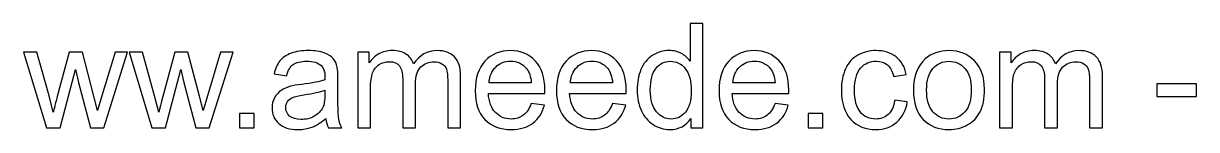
# Model space of a CAD drawing. Header units: millimetres. Extents: x -119 to 3616, y -1141 to -7.
# Drawn here: x 1795 to 2709, y -1141 to -1058 of the extents above; entities that cross this region are included whole.
import ezdxf

# ---------------------------------------------------------------- set-up
doc = ezdxf.new("R2010")
doc.units = ezdxf.units.MM
doc.header["$MEASUREMENT"] = 0
doc.layers.add('Layer 1', color=7, linetype='Continuous')

msp = doc.modelspace()

# ---------------------------------------------------------------- linework, layer by layer
at = {"layer": 'Layer 1', "color": 250}
for points, knots in [([(2314.8056, -1139.6944), (2314.8056, -1139.6944), (2314.8056, -1132.1982), (2314.8056, -1132.1982), (2314.8056, -1132.1982), (2311.067, -1138.0244), (2305.5635, -1140.9469), (2298.295, -1140.9469), (2298.295, -1140.9469), (2293.5886, -1140.9469), (2289.2617, -1139.6564), (2285.3333, -1137.0565), (2285.3333, -1137.0565), (2281.3859, -1134.4755), (2278.3305, -1130.8508), (2276.1481, -1126.2202), (2276.1481, -1126.2202), (2273.9846, -1121.5707), (2272.9029, -1116.238), (2272.9029, -1110.2031), (2272.9029, -1110.2031), (2272.9029, -1104.32), (2273.8897, -1098.9872), (2275.8444, -1094.1859), (2275.8444, -1094.1859), (2277.8181, -1089.4035), (2280.7597, -1085.7218), (2284.688, -1083.1788), (2284.688, -1083.1788), (2288.5974, -1080.6168), (2293.0003, -1079.3453), (2297.8396, -1079.3453), (2297.8396, -1079.3453), (2301.4074, -1079.3453), (2304.5767, -1080.1044), (2307.3474, -1081.6037), (2307.3474, -1081.6037), (2310.1182, -1083.1029), (2312.3765, -1085.0766), (2314.1224, -1087.4867), (2314.1224, -1087.4867), (2314.1224, -1087.4867), (2314.1224, -1058.1662), (2314.1224, -1058.1662), (2314.1224, -1058.1662), (2314.1224, -1058.1662), (2324.1427, -1058.1662), (2324.1427, -1058.1662), (2324.1427, -1058.1662), (2324.1427, -1058.1662), (2324.1427, -1139.6944), (2324.1427, -1139.6944), (2324.1427, -1139.6944), (2324.1427, -1139.6944), (2314.8056, -1139.6944), (2314.8056, -1139.6944)], [0, 0, 0, 0, 0.06666667, 0.06666667, 0.06666667, 0.06666667, 0.13333333, 0.13333333, 0.13333333, 0.13333333, 0.2, 0.2, 0.2, 0.2, 0.26666667, 0.26666667, 0.26666667, 0.26666667, 0.33333333, 0.33333333, 0.33333333, 0.33333333, 0.4, 0.4, 0.4, 0.4, 0.46666667, 0.46666667, 0.46666667, 0.46666667, 0.53333333, 0.53333333, 0.53333333, 0.53333333, 0.6, 0.6, 0.6, 0.6, 0.66666667, 0.66666667, 0.66666667, 0.66666667, 0.73333333, 0.73333333, 0.73333333, 0.73333333, 0.8, 0.8, 0.8, 0.8, 0.86666667, 0.86666667, 0.86666667, 0.86666667, 1, 1, 1, 1]), ([(1812.6367, -1139.6944), (1812.6367, -1139.6944), (1794.7787, -1080.5978), (1794.7787, -1080.5978), (1794.7787, -1080.5978), (1794.7787, -1080.5978), (1805.2544, -1080.5978), (1805.2544, -1080.5978), (1805.2544, -1080.5978), (1805.2544, -1080.5978), (1814.6863, -1114.7008), (1814.6863, -1114.7008), (1814.6863, -1114.7008), (1814.6863, -1114.7008), (1818.0263, -1127.3969), (1818.0263, -1127.3969), (1818.0263, -1127.3969), (1818.1592, -1126.7706), (1819.184, -1122.7094), (1821.0818, -1115.2132), (1821.0818, -1115.2132), (1821.0818, -1115.2132), (1830.4378, -1080.5978), (1830.4378, -1080.5978), (1830.4378, -1080.5978), (1830.4378, -1080.5978), (1840.7047, -1080.5978), (1840.7047, -1080.5978), (1840.7047, -1080.5978), (1840.7047, -1080.5978), (1849.6052, -1114.9095), (1849.6052, -1114.9095), (1849.6052, -1114.9095), (1849.6052, -1114.9095), (1852.5088, -1126.1633), (1852.5088, -1126.1633), (1852.5088, -1126.1633), (1852.5088, -1126.1633), (1855.9058, -1114.7577), (1855.9058, -1114.7577), (1855.9058, -1114.7577), (1855.9058, -1114.7577), (1866.1158, -1080.5978), (1866.1158, -1080.5978), (1866.1158, -1080.5978), (1866.1158, -1080.5978), (1875.8514, -1080.5978), (1875.8514, -1080.5978), (1875.8514, -1080.5978), (1875.8514, -1080.5978), (1857.3102, -1139.6944), (1857.3102, -1139.6944), (1857.3102, -1139.6944), (1857.3102, -1139.6944), (1846.9484, -1139.6944), (1846.9484, -1139.6944), (1846.9484, -1139.6944), (1846.9484, -1139.6944), (1837.5734, -1104.3389), (1837.5734, -1104.3389), (1837.5734, -1104.3389), (1837.5734, -1104.3389), (1835.2012, -1094.2238), (1835.2012, -1094.2238), (1835.2012, -1094.2238), (1835.2012, -1094.2238), (1823.2452, -1139.6944), (1823.2452, -1139.6944), (1823.2452, -1139.6944), (1823.2452, -1139.6944), (1812.6367, -1139.6944), (1812.6367, -1139.6944)], [0, 0, 0, 0, 0.05263158, 0.05263158, 0.05263158, 0.05263158, 0.10526316, 0.10526316, 0.10526316, 0.10526316, 0.15789474, 0.15789474, 0.15789474, 0.15789474, 0.21052632, 0.21052632, 0.21052632, 0.21052632, 0.26315789, 0.26315789, 0.26315789, 0.26315789, 0.31578947, 0.31578947, 0.31578947, 0.31578947, 0.36842105, 0.36842105, 0.36842105, 0.36842105, 0.42105263, 0.42105263, 0.42105263, 0.42105263, 0.47368421, 0.47368421, 0.47368421, 0.47368421, 0.52631579, 0.52631579, 0.52631579, 0.52631579, 0.57894737, 0.57894737, 0.57894737, 0.57894737, 0.63157895, 0.63157895, 0.63157895, 0.63157895, 0.68421053, 0.68421053, 0.68421053, 0.68421053, 0.73684211, 0.73684211, 0.73684211, 0.73684211, 0.78947368, 0.78947368, 0.78947368, 0.78947368, 0.84210526, 0.84210526, 0.84210526, 0.84210526, 0.89473684, 0.89473684, 0.89473684, 0.89473684, 1, 1, 1, 1]), ([(1894.8671, -1139.6944), (1894.8671, -1139.6944), (1877.0091, -1080.5978), (1877.0091, -1080.5978), (1877.0091, -1080.5978), (1877.0091, -1080.5978), (1887.4848, -1080.5978), (1887.4848, -1080.5978), (1887.4848, -1080.5978), (1887.4848, -1080.5978), (1896.9167, -1114.7008), (1896.9167, -1114.7008), (1896.9167, -1114.7008), (1896.9167, -1114.7008), (1900.2567, -1127.3969), (1900.2567, -1127.3969), (1900.2567, -1127.3969), (1900.3896, -1126.7706), (1901.4144, -1122.7094), (1903.3122, -1115.2132), (1903.3122, -1115.2132), (1903.3122, -1115.2132), (1912.6682, -1080.5978), (1912.6682, -1080.5978), (1912.6682, -1080.5978), (1912.6682, -1080.5978), (1922.9351, -1080.5978), (1922.9351, -1080.5978), (1922.9351, -1080.5978), (1922.9351, -1080.5978), (1931.8356, -1114.9095), (1931.8356, -1114.9095), (1931.8356, -1114.9095), (1931.8356, -1114.9095), (1934.7392, -1126.1633), (1934.7392, -1126.1633), (1934.7392, -1126.1633), (1934.7392, -1126.1633), (1938.1362, -1114.7577), (1938.1362, -1114.7577), (1938.1362, -1114.7577), (1938.1362, -1114.7577), (1948.3462, -1080.5978), (1948.3462, -1080.5978), (1948.3462, -1080.5978), (1948.3462, -1080.5978), (1958.0818, -1080.5978), (1958.0818, -1080.5978), (1958.0818, -1080.5978), (1958.0818, -1080.5978), (1939.5406, -1139.6944), (1939.5406, -1139.6944), (1939.5406, -1139.6944), (1939.5406, -1139.6944), (1929.1788, -1139.6944), (1929.1788, -1139.6944), (1929.1788, -1139.6944), (1929.1788, -1139.6944), (1919.8038, -1104.3389), (1919.8038, -1104.3389), (1919.8038, -1104.3389), (1919.8038, -1104.3389), (1917.4316, -1094.2238), (1917.4316, -1094.2238), (1917.4316, -1094.2238), (1917.4316, -1094.2238), (1905.4756, -1139.6944), (1905.4756, -1139.6944), (1905.4756, -1139.6944), (1905.4756, -1139.6944), (1894.8671, -1139.6944), (1894.8671, -1139.6944)], [0, 0, 0, 0, 0.05263158, 0.05263158, 0.05263158, 0.05263158, 0.10526316, 0.10526316, 0.10526316, 0.10526316, 0.15789474, 0.15789474, 0.15789474, 0.15789474, 0.21052632, 0.21052632, 0.21052632, 0.21052632, 0.26315789, 0.26315789, 0.26315789, 0.26315789, 0.31578947, 0.31578947, 0.31578947, 0.31578947, 0.36842105, 0.36842105, 0.36842105, 0.36842105, 0.42105263, 0.42105263, 0.42105263, 0.42105263, 0.47368421, 0.47368421, 0.47368421, 0.47368421, 0.52631579, 0.52631579, 0.52631579, 0.52631579, 0.57894737, 0.57894737, 0.57894737, 0.57894737, 0.63157895, 0.63157895, 0.63157895, 0.63157895, 0.68421053, 0.68421053, 0.68421053, 0.68421053, 0.73684211, 0.73684211, 0.73684211, 0.73684211, 0.78947368, 0.78947368, 0.78947368, 0.78947368, 0.84210526, 0.84210526, 0.84210526, 0.84210526, 0.89473684, 0.89473684, 0.89473684, 0.89473684, 1, 1, 1, 1]), ([(2030.4248, -1132.2931), (2026.7052, -1135.4624), (2023.1184, -1137.6828), (2019.6834, -1138.9922), (2019.6834, -1138.9922), (2016.2485, -1140.3017), (2012.5668, -1140.9469), (2008.6194, -1140.9469), (2008.6194, -1140.9469), (2002.1291, -1140.9469), (1997.1379, -1139.3718), (1993.646, -1136.2025), (1993.646, -1136.2025), (1990.1541, -1133.0522), (1988.4082, -1129.01), (1988.4082, -1124.0947), (1988.4082, -1124.0947), (1988.4082, -1121.2101), (1989.0724, -1118.5722), (1990.3819, -1116.181), (1990.3819, -1116.181), (1991.7103, -1113.7898), (1993.4373, -1111.8921), (1995.5628, -1110.4498), (1995.5628, -1110.4498), (1997.7073, -1109.0075), (2000.0984, -1107.9068), (2002.7743, -1107.1666), (2002.7743, -1107.1666), (2004.748, -1106.6542), (2007.7275, -1106.1608), (2011.6938, -1105.6674), (2011.6938, -1105.6674), (2019.7783, -1104.7185), (2025.7563, -1103.5609), (2029.5708, -1102.2324), (2029.5708, -1102.2324), (2029.6088, -1100.866), (2029.6277, -1099.9931), (2029.6277, -1099.6325), (2029.6277, -1099.6325), (2029.6277, -1095.5712), (2028.6789, -1092.7056), (2026.7811, -1091.0356), (2026.7811, -1091.0356), (2024.2191, -1088.7772), (2020.4046, -1087.6575), (2015.3565, -1087.6575), (2015.3565, -1087.6575), (2010.6311, -1087.6575), (2007.1392, -1088.4926), (2004.8998, -1090.1436), (2004.8998, -1090.1436), (2002.6415, -1091.7947), (2000.9904, -1094.7173), (1999.9087, -1098.9303), (1999.9087, -1098.9303), (1999.9087, -1098.9303), (1990.1162, -1097.5639), (1990.1162, -1097.5639), (1990.1162, -1097.5639), (1991.0081, -1093.3698), (1992.4694, -1089.9728), (1994.519, -1087.3919), (1994.519, -1087.3919), (1996.5686, -1084.8109), (1999.5291, -1082.8372), (2003.4006, -1081.4329), (2003.4006, -1081.4329), (2007.253, -1080.0475), (2011.7508, -1079.3453), (2016.8368, -1079.3453), (2016.8368, -1079.3453), (2021.8848, -1079.3453), (2026.003, -1079.9336), (2029.1723, -1081.1292), (2029.1723, -1081.1292), (2032.3226, -1082.3248), (2034.6568, -1083.8051), (2036.1371, -1085.608), (2036.1371, -1085.608), (2037.6174, -1087.4108), (2038.6611, -1089.6882), (2039.2684, -1092.4399), (2039.2684, -1092.4399), (2039.591, -1094.1479), (2039.7618, -1097.2223), (2039.7618, -1101.6441), (2039.7618, -1101.6441), (2039.7618, -1101.6441), (2039.7618, -1114.9285), (2039.7618, -1114.9285), (2039.7618, -1114.9285), (2039.7618, -1124.2086), (2039.9706, -1130.0727), (2040.3881, -1132.5588), (2040.3881, -1132.5588), (2040.7866, -1135.0449), (2041.6217, -1137.4171), (2042.8362, -1139.6944), (2042.8362, -1139.6944), (2042.8362, -1139.6944), (2032.3605, -1139.6944), (2032.3605, -1139.6944), (2032.3605, -1139.6944), (2031.3547, -1137.5879), (2030.7095, -1135.1208), (2030.4248, -1132.2931)], [0, 0, 0, 0, 0.03571429, 0.03571429, 0.03571429, 0.03571429, 0.07142857, 0.07142857, 0.07142857, 0.07142857, 0.10714286, 0.10714286, 0.10714286, 0.10714286, 0.14285714, 0.14285714, 0.14285714, 0.14285714, 0.17857143, 0.17857143, 0.17857143, 0.17857143, 0.21428571, 0.21428571, 0.21428571, 0.21428571, 0.25, 0.25, 0.25, 0.25, 0.28571429, 0.28571429, 0.28571429, 0.28571429, 0.32142857, 0.32142857, 0.32142857, 0.32142857, 0.35714286, 0.35714286, 0.35714286, 0.35714286, 0.39285714, 0.39285714, 0.39285714, 0.39285714, 0.42857143, 0.42857143, 0.42857143, 0.42857143, 0.46428571, 0.46428571, 0.46428571, 0.46428571, 0.5, 0.5, 0.5, 0.5, 0.53571429, 0.53571429, 0.53571429, 0.53571429, 0.57142857, 0.57142857, 0.57142857, 0.57142857, 0.60714286, 0.60714286, 0.60714286, 0.60714286, 0.64285714, 0.64285714, 0.64285714, 0.64285714, 0.67857143, 0.67857143, 0.67857143, 0.67857143, 0.71428571, 0.71428571, 0.71428571, 0.71428571, 0.75, 0.75, 0.75, 0.75, 0.78571429, 0.78571429, 0.78571429, 0.78571429, 0.82142857, 0.82142857, 0.82142857, 0.82142857, 0.85714286, 0.85714286, 0.85714286, 0.85714286, 0.89285714, 0.89285714, 0.89285714, 0.89285714, 0.92857143, 0.92857143, 0.92857143, 0.92857143, 1, 1, 1, 1]), ([(2055.1528, -1139.6944), (2055.1528, -1139.6944), (2055.1528, -1080.5978), (2055.1528, -1080.5978), (2055.1528, -1080.5978), (2055.1528, -1080.5978), (2064.1482, -1080.5978), (2064.1482, -1080.5978), (2064.1482, -1080.5978), (2064.1482, -1080.5978), (2064.1482, -1088.948), (2064.1482, -1088.948), (2064.1482, -1088.948), (2065.989, -1086.0634), (2068.4561, -1083.7292), (2071.5305, -1081.9832), (2071.5305, -1081.9832), (2074.6049, -1080.2183), (2078.0968, -1079.3453), (2082.0252, -1079.3453), (2082.0252, -1079.3453), (2086.3901, -1079.3453), (2089.9768, -1080.2562), (2092.7666, -1082.0591), (2092.7666, -1082.0591), (2095.5563, -1083.881), (2097.53, -1086.405), (2098.6686, -1089.6692), (2098.6686, -1089.6692), (2103.3751, -1082.7803), (2109.4669, -1079.3453), (2116.9821, -1079.3453), (2116.9821, -1079.3453), (2122.8652, -1079.3453), (2127.4009, -1080.9584), (2130.5512, -1084.2036), (2130.5512, -1084.2036), (2133.7204, -1087.4488), (2135.3146, -1092.4399), (2135.3146, -1099.177), (2135.3146, -1099.177), (2135.3146, -1099.177), (2135.3146, -1139.6944), (2135.3146, -1139.6944), (2135.3146, -1139.6944), (2135.3146, -1139.6944), (2125.2943, -1139.6944), (2125.2943, -1139.6944), (2125.2943, -1139.6944), (2125.2943, -1139.6944), (2125.2943, -1102.4981), (2125.2943, -1102.4981), (2125.2943, -1102.4981), (2125.2943, -1098.5128), (2124.9527, -1095.6282), (2124.3075, -1093.8633), (2124.3075, -1093.8633), (2123.6623, -1092.0983), (2122.4856, -1090.694), (2120.7587, -1089.6123), (2120.7587, -1089.6123), (2119.0507, -1088.5305), (2117.039, -1087.9991), (2114.7427, -1087.9991), (2114.7427, -1087.9991), (2110.5677, -1087.9991), (2107.1137, -1089.3845), (2104.3619, -1092.1363), (2104.3619, -1092.1363), (2101.6102, -1094.907), (2100.2438, -1099.3288), (2100.2438, -1105.4017), (2100.2438, -1105.4017), (2100.2438, -1105.4017), (2100.2438, -1139.6944), (2100.2438, -1139.6944), (2100.2438, -1139.6944), (2100.2438, -1139.6944), (2090.2236, -1139.6944), (2090.2236, -1139.6944), (2090.2236, -1139.6944), (2090.2236, -1139.6944), (2090.2236, -1101.3405), (2090.2236, -1101.3405), (2090.2236, -1101.3405), (2090.2236, -1096.8997), (2089.4075, -1093.5596), (2087.7754, -1091.3392), (2087.7754, -1091.3392), (2086.1434, -1089.1188), (2083.4675, -1087.9991), (2079.7668, -1087.9991), (2079.7668, -1087.9991), (2076.9581, -1087.9991), (2074.3582, -1088.7393), (2071.967, -1090.2195), (2071.967, -1090.2195), (2069.5758, -1091.6998), (2067.8489, -1093.8633), (2066.7671, -1096.7289), (2066.7671, -1096.7289), (2065.7044, -1099.5755), (2065.173, -1103.6937), (2065.173, -1109.0644), (2065.173, -1109.0644), (2065.173, -1109.0644), (2065.173, -1139.6944), (2065.173, -1139.6944), (2065.173, -1139.6944), (2065.173, -1139.6944), (2055.1528, -1139.6944), (2055.1528, -1139.6944)], [0, 0, 0, 0, 0.03448276, 0.03448276, 0.03448276, 0.03448276, 0.06896552, 0.06896552, 0.06896552, 0.06896552, 0.10344828, 0.10344828, 0.10344828, 0.10344828, 0.13793103, 0.13793103, 0.13793103, 0.13793103, 0.17241379, 0.17241379, 0.17241379, 0.17241379, 0.20689655, 0.20689655, 0.20689655, 0.20689655, 0.24137931, 0.24137931, 0.24137931, 0.24137931, 0.27586207, 0.27586207, 0.27586207, 0.27586207, 0.31034483, 0.31034483, 0.31034483, 0.31034483, 0.34482759, 0.34482759, 0.34482759, 0.34482759, 0.37931034, 0.37931034, 0.37931034, 0.37931034, 0.4137931, 0.4137931, 0.4137931, 0.4137931, 0.44827586, 0.44827586, 0.44827586, 0.44827586, 0.48275862, 0.48275862, 0.48275862, 0.48275862, 0.51724138, 0.51724138, 0.51724138, 0.51724138, 0.55172414, 0.55172414, 0.55172414, 0.55172414, 0.5862069, 0.5862069, 0.5862069, 0.5862069, 0.62068966, 0.62068966, 0.62068966, 0.62068966, 0.65517241, 0.65517241, 0.65517241, 0.65517241, 0.68965517, 0.68965517, 0.68965517, 0.68965517, 0.72413793, 0.72413793, 0.72413793, 0.72413793, 0.75862069, 0.75862069, 0.75862069, 0.75862069, 0.79310345, 0.79310345, 0.79310345, 0.79310345, 0.82758621, 0.82758621, 0.82758621, 0.82758621, 0.86206897, 0.86206897, 0.86206897, 0.86206897, 0.89655172, 0.89655172, 0.89655172, 0.89655172, 0.93103448, 0.93103448, 0.93103448, 0.93103448, 1, 1, 1, 1]), ([(2190.3119, -1120.5649), (2190.3119, -1120.5649), (2200.6737, -1121.9313), (2200.6737, -1121.9313), (2200.6737, -1121.9313), (2199.0606, -1127.9472), (2196.0432, -1132.6347), (2191.6403, -1135.9558), (2191.6403, -1135.9558), (2187.2375, -1139.2769), (2181.6201, -1140.9469), (2174.7692, -1140.9469), (2174.7692, -1140.9469), (2166.1533, -1140.9469), (2159.3213, -1138.2901), (2154.2733, -1132.9763), (2154.2733, -1132.9763), (2149.2252, -1127.6815), (2146.7011, -1120.2233), (2146.7011, -1110.6395), (2146.7011, -1110.6395), (2146.7011, -1100.7332), (2149.2442, -1093.0282), (2154.3492, -1087.5627), (2154.3492, -1087.5627), (2159.4542, -1082.0781), (2166.0774, -1079.3453), (2174.2188, -1079.3453), (2174.2188, -1079.3453), (2182.0946, -1079.3453), (2188.528, -1082.0212), (2193.5191, -1087.3919), (2193.5191, -1087.3919), (2198.5103, -1092.7625), (2201.0153, -1100.3157), (2201.0153, -1110.0512), (2201.0153, -1110.0512), (2201.0153, -1110.6395), (2200.9963, -1111.5315), (2200.9584, -1112.7081), (2200.9584, -1112.7081), (2200.9584, -1112.7081), (2156.9491, -1112.7081), (2156.9491, -1112.7081), (2156.9491, -1112.7081), (2157.3287, -1119.1795), (2159.1505, -1124.1517), (2162.4526, -1127.5866), (2162.4526, -1127.5866), (2165.7358, -1131.0216), (2169.8539, -1132.7486), (2174.7692, -1132.7486), (2174.7692, -1132.7486), (2178.4319, -1132.7486), (2181.5632, -1131.7807), (2184.1442, -1129.845), (2184.1442, -1129.845), (2186.7441, -1127.9092), (2188.7937, -1124.8159), (2190.3119, -1120.5649)], [0, 0, 0, 0, 0.0625, 0.0625, 0.0625, 0.0625, 0.125, 0.125, 0.125, 0.125, 0.1875, 0.1875, 0.1875, 0.1875, 0.25, 0.25, 0.25, 0.25, 0.3125, 0.3125, 0.3125, 0.3125, 0.375, 0.375, 0.375, 0.375, 0.4375, 0.4375, 0.4375, 0.4375, 0.5, 0.5, 0.5, 0.5, 0.5625, 0.5625, 0.5625, 0.5625, 0.625, 0.625, 0.625, 0.625, 0.6875, 0.6875, 0.6875, 0.6875, 0.75, 0.75, 0.75, 0.75, 0.8125, 0.8125, 0.8125, 0.8125, 0.875, 0.875, 0.875, 0.875, 1, 1, 1, 1]), ([(2157.5184, -1104.5097), (2157.5184, -1104.5097), (2190.4258, -1104.5097), (2190.4258, -1104.5097), (2190.4258, -1104.5097), (2189.9893, -1099.5376), (2188.7178, -1095.818), (2186.6492, -1093.3319), (2186.6492, -1093.3319), (2183.4799, -1089.4794), (2179.3428, -1087.5437), (2174.2757, -1087.5437), (2174.2757, -1087.5437), (2169.6831, -1087.5437), (2165.8307, -1089.0809), (2162.6994, -1092.1553), (2162.6994, -1092.1553), (2159.587, -1095.2296), (2157.86, -1099.3478), (2157.5184, -1104.5097)], [0, 0, 0, 0, 0.16666667, 0.16666667, 0.16666667, 0.16666667, 0.33333333, 0.33333333, 0.33333333, 0.33333333, 0.5, 0.5, 0.5, 0.5, 0.66666667, 0.66666667, 0.66666667, 0.66666667, 1, 1, 1, 1]), ([(2253.6405, -1120.5649), (2253.6405, -1120.5649), (2264.0023, -1121.9313), (2264.0023, -1121.9313), (2264.0023, -1121.9313), (2262.3892, -1127.9472), (2259.3718, -1132.6347), (2254.9689, -1135.9558), (2254.9689, -1135.9558), (2250.5661, -1139.2769), (2244.9487, -1140.9469), (2238.0978, -1140.9469), (2238.0978, -1140.9469), (2229.4819, -1140.9469), (2222.6499, -1138.2901), (2217.6019, -1132.9763), (2217.6019, -1132.9763), (2212.5538, -1127.6815), (2210.0297, -1120.2233), (2210.0297, -1110.6395), (2210.0297, -1110.6395), (2210.0297, -1100.7332), (2212.5728, -1093.0282), (2217.6778, -1087.5627), (2217.6778, -1087.5627), (2222.7828, -1082.0781), (2229.406, -1079.3453), (2237.5474, -1079.3453), (2237.5474, -1079.3453), (2245.4232, -1079.3453), (2251.8566, -1082.0212), (2256.8477, -1087.3919), (2256.8477, -1087.3919), (2261.8389, -1092.7625), (2264.3439, -1100.3157), (2264.3439, -1110.0512), (2264.3439, -1110.0512), (2264.3439, -1110.6395), (2264.3249, -1111.5315), (2264.287, -1112.7081), (2264.287, -1112.7081), (2264.287, -1112.7081), (2220.2777, -1112.7081), (2220.2777, -1112.7081), (2220.2777, -1112.7081), (2220.6573, -1119.1795), (2222.4791, -1124.1517), (2225.7812, -1127.5866), (2225.7812, -1127.5866), (2229.0644, -1131.0216), (2233.1825, -1132.7486), (2238.0978, -1132.7486), (2238.0978, -1132.7486), (2241.7605, -1132.7486), (2244.8918, -1131.7807), (2247.4728, -1129.845), (2247.4728, -1129.845), (2250.0727, -1127.9092), (2252.1223, -1124.8159), (2253.6405, -1120.5649)], [0, 0, 0, 0, 0.0625, 0.0625, 0.0625, 0.0625, 0.125, 0.125, 0.125, 0.125, 0.1875, 0.1875, 0.1875, 0.1875, 0.25, 0.25, 0.25, 0.25, 0.3125, 0.3125, 0.3125, 0.3125, 0.375, 0.375, 0.375, 0.375, 0.4375, 0.4375, 0.4375, 0.4375, 0.5, 0.5, 0.5, 0.5, 0.5625, 0.5625, 0.5625, 0.5625, 0.625, 0.625, 0.625, 0.625, 0.6875, 0.6875, 0.6875, 0.6875, 0.75, 0.75, 0.75, 0.75, 0.8125, 0.8125, 0.8125, 0.8125, 0.875, 0.875, 0.875, 0.875, 1, 1, 1, 1]), ([(2220.847, -1104.5097), (2220.847, -1104.5097), (2253.7544, -1104.5097), (2253.7544, -1104.5097), (2253.7544, -1104.5097), (2253.3179, -1099.5376), (2252.0464, -1095.818), (2249.9778, -1093.3319), (2249.9778, -1093.3319), (2246.8085, -1089.4794), (2242.6714, -1087.5437), (2237.6043, -1087.5437), (2237.6043, -1087.5437), (2233.0117, -1087.5437), (2229.1593, -1089.0809), (2226.028, -1092.1553), (2226.028, -1092.1553), (2222.9156, -1095.2296), (2221.1886, -1099.3478), (2220.847, -1104.5097)], [0, 0, 0, 0, 0.16666667, 0.16666667, 0.16666667, 0.16666667, 0.33333333, 0.33333333, 0.33333333, 0.33333333, 0.5, 0.5, 0.5, 0.5, 0.66666667, 0.66666667, 0.66666667, 0.66666667, 1, 1, 1, 1]), ([(2380.2977, -1120.5649), (2380.2977, -1120.5649), (2390.6595, -1121.9313), (2390.6595, -1121.9313), (2390.6595, -1121.9313), (2389.0464, -1127.9472), (2386.029, -1132.6347), (2381.6261, -1135.9558), (2381.6261, -1135.9558), (2377.2233, -1139.2769), (2371.6059, -1140.9469), (2364.755, -1140.9469), (2364.755, -1140.9469), (2356.1391, -1140.9469), (2349.3071, -1138.2901), (2344.2591, -1132.9763), (2344.2591, -1132.9763), (2339.211, -1127.6815), (2336.6869, -1120.2233), (2336.6869, -1110.6395), (2336.6869, -1110.6395), (2336.6869, -1100.7332), (2339.23, -1093.0282), (2344.335, -1087.5627), (2344.335, -1087.5627), (2349.44, -1082.0781), (2356.0632, -1079.3453), (2364.2046, -1079.3453), (2364.2046, -1079.3453), (2372.0804, -1079.3453), (2378.5138, -1082.0212), (2383.5049, -1087.3919), (2383.5049, -1087.3919), (2388.4961, -1092.7625), (2391.0011, -1100.3157), (2391.0011, -1110.0512), (2391.0011, -1110.0512), (2391.0011, -1110.6395), (2390.9821, -1111.5315), (2390.9442, -1112.7081), (2390.9442, -1112.7081), (2390.9442, -1112.7081), (2346.9349, -1112.7081), (2346.9349, -1112.7081), (2346.9349, -1112.7081), (2347.3145, -1119.1795), (2349.1363, -1124.1517), (2352.4384, -1127.5866), (2352.4384, -1127.5866), (2355.7216, -1131.0216), (2359.8397, -1132.7486), (2364.755, -1132.7486), (2364.755, -1132.7486), (2368.4177, -1132.7486), (2371.549, -1131.7807), (2374.13, -1129.845), (2374.13, -1129.845), (2376.7299, -1127.9092), (2378.7795, -1124.8159), (2380.2977, -1120.5649)], [0, 0, 0, 0, 0.0625, 0.0625, 0.0625, 0.0625, 0.125, 0.125, 0.125, 0.125, 0.1875, 0.1875, 0.1875, 0.1875, 0.25, 0.25, 0.25, 0.25, 0.3125, 0.3125, 0.3125, 0.3125, 0.375, 0.375, 0.375, 0.375, 0.4375, 0.4375, 0.4375, 0.4375, 0.5, 0.5, 0.5, 0.5, 0.5625, 0.5625, 0.5625, 0.5625, 0.625, 0.625, 0.625, 0.625, 0.6875, 0.6875, 0.6875, 0.6875, 0.75, 0.75, 0.75, 0.75, 0.8125, 0.8125, 0.8125, 0.8125, 0.875, 0.875, 0.875, 0.875, 1, 1, 1, 1]), ([(2347.5042, -1104.5097), (2347.5042, -1104.5097), (2380.4116, -1104.5097), (2380.4116, -1104.5097), (2380.4116, -1104.5097), (2379.9751, -1099.5376), (2378.7036, -1095.818), (2376.635, -1093.3319), (2376.635, -1093.3319), (2373.4657, -1089.4794), (2369.3286, -1087.5437), (2364.2615, -1087.5437), (2364.2615, -1087.5437), (2359.6689, -1087.5437), (2355.8165, -1089.0809), (2352.6852, -1092.1553), (2352.6852, -1092.1553), (2349.5728, -1095.2296), (2347.8458, -1099.3478), (2347.5042, -1104.5097)], [0, 0, 0, 0, 0.16666667, 0.16666667, 0.16666667, 0.16666667, 0.33333333, 0.33333333, 0.33333333, 0.33333333, 0.5, 0.5, 0.5, 0.5, 0.66666667, 0.66666667, 0.66666667, 0.66666667, 1, 1, 1, 1]), ([(2473.5541, -1118.0598), (2473.5541, -1118.0598), (2483.3466, -1119.4262), (2483.3466, -1119.4262), (2483.3466, -1119.4262), (2482.2649, -1126.1633), (2479.5321, -1131.4201), (2475.1103, -1135.2346), (2475.1103, -1135.2346), (2470.6885, -1139.0492), (2465.2419, -1140.9469), (2458.8084, -1140.9469), (2458.8084, -1140.9469), (2450.7429, -1140.9469), (2444.2525, -1138.309), (2439.3563, -1133.0332), (2439.3563, -1133.0332), (2434.4411, -1127.7574), (2431.9929, -1120.2043), (2431.9929, -1110.3739), (2431.9929, -1110.3739), (2431.9929, -1103.9973), (2433.0557, -1098.4369), (2435.1622, -1093.6545), (2435.1622, -1093.6545), (2437.2687, -1088.8911), (2440.476, -1085.3043), (2444.8029, -1082.9321), (2444.8029, -1082.9321), (2449.1108, -1080.5409), (2453.7983, -1079.3453), (2458.8843, -1079.3453), (2458.8843, -1079.3453), (2465.2798, -1079.3453), (2470.5367, -1080.9584), (2474.5979, -1084.2036), (2474.5979, -1084.2036), (2478.6781, -1087.4488), (2481.297, -1092.0604), (2482.4357, -1098.0194), (2482.4357, -1098.0194), (2482.4357, -1098.0194), (2472.757, -1099.4996), (2472.757, -1099.4996), (2472.757, -1099.4996), (2471.8271, -1095.5333), (2470.1951, -1092.5538), (2467.8228, -1090.5422), (2467.8228, -1090.5422), (2465.4696, -1088.5495), (2462.623, -1087.5437), (2459.2829, -1087.5437), (2459.2829, -1087.5437), (2454.2348, -1087.5437), (2450.1356, -1089.3466), (2446.9664, -1092.9523), (2446.9664, -1092.9523), (2443.8161, -1096.5771), (2442.2409, -1102.2704), (2442.2409, -1110.0892), (2442.2409, -1110.0892), (2442.2409, -1118.0219), (2443.7591, -1123.7721), (2446.7956, -1127.3589), (2446.7956, -1127.3589), (2449.851, -1130.9457), (2453.8173, -1132.7486), (2458.6946, -1132.7486), (2458.6946, -1132.7486), (2462.6419, -1132.7486), (2465.9251, -1131.553), (2468.544, -1129.1428), (2468.544, -1129.1428), (2471.1819, -1126.7516), (2472.8519, -1123.051), (2473.5541, -1118.0598)], [0, 0, 0, 0, 0.05, 0.05, 0.05, 0.05, 0.1, 0.1, 0.1, 0.1, 0.15, 0.15, 0.15, 0.15, 0.2, 0.2, 0.2, 0.2, 0.25, 0.25, 0.25, 0.25, 0.3, 0.3, 0.3, 0.3, 0.35, 0.35, 0.35, 0.35, 0.4, 0.4, 0.4, 0.4, 0.45, 0.45, 0.45, 0.45, 0.5, 0.5, 0.5, 0.5, 0.55, 0.55, 0.55, 0.55, 0.6, 0.6, 0.6, 0.6, 0.65, 0.65, 0.65, 0.65, 0.7, 0.7, 0.7, 0.7, 0.75, 0.75, 0.75, 0.75, 0.8, 0.8, 0.8, 0.8, 0.85, 0.85, 0.85, 0.85, 0.9, 0.9, 0.9, 0.9, 1, 1, 1, 1]), ([(2488.129, -1110.1461), (2488.129, -1099.2339), (2491.1654, -1091.1494), (2497.2573, -1085.8926), (2497.2573, -1085.8926), (2502.3243, -1081.5278), (2508.53, -1079.3453), (2515.8364, -1079.3453), (2515.8364, -1079.3453), (2523.9399, -1079.3453), (2530.5821, -1082.0022), (2535.744, -1087.3159), (2535.744, -1087.3159), (2540.887, -1092.6107), (2543.468, -1099.9551), (2543.468, -1109.3111), (2543.468, -1109.3111), (2543.468, -1116.9022), (2542.3293, -1122.8612), (2540.052, -1127.2071), (2540.052, -1127.2071), (2537.7746, -1131.553), (2534.4535, -1134.931), (2530.0887, -1137.3412), (2530.0887, -1137.3412), (2525.7428, -1139.7513), (2520.9794, -1140.9469), (2515.8364, -1140.9469), (2515.8364, -1140.9469), (2507.5621, -1140.9469), (2500.882, -1138.309), (2495.777, -1133.0142), (2495.777, -1133.0142), (2490.672, -1127.7195), (2488.129, -1120.0904), (2488.129, -1110.1461)], [0, 0, 0, 0, 0.1, 0.1, 0.1, 0.1, 0.2, 0.2, 0.2, 0.2, 0.3, 0.3, 0.3, 0.3, 0.4, 0.4, 0.4, 0.4, 0.5, 0.5, 0.5, 0.5, 0.6, 0.6, 0.6, 0.6, 0.7, 0.7, 0.7, 0.7, 0.8, 0.8, 0.8, 0.8, 1, 1, 1, 1]), ([(2555.2152, -1139.6944), (2555.2152, -1139.6944), (2555.2152, -1080.5978), (2555.2152, -1080.5978), (2555.2152, -1080.5978), (2555.2152, -1080.5978), (2564.2106, -1080.5978), (2564.2106, -1080.5978), (2564.2106, -1080.5978), (2564.2106, -1080.5978), (2564.2106, -1088.948), (2564.2106, -1088.948), (2564.2106, -1088.948), (2566.0514, -1086.0634), (2568.5185, -1083.7292), (2571.5929, -1081.9832), (2571.5929, -1081.9832), (2574.6673, -1080.2183), (2578.1592, -1079.3453), (2582.0876, -1079.3453), (2582.0876, -1079.3453), (2586.4525, -1079.3453), (2590.0392, -1080.2562), (2592.829, -1082.0591), (2592.829, -1082.0591), (2595.6187, -1083.881), (2597.5924, -1086.405), (2598.731, -1089.6692), (2598.731, -1089.6692), (2603.4375, -1082.7803), (2609.5293, -1079.3453), (2617.0445, -1079.3453), (2617.0445, -1079.3453), (2622.9276, -1079.3453), (2627.4633, -1080.9584), (2630.6136, -1084.2036), (2630.6136, -1084.2036), (2633.7828, -1087.4488), (2635.377, -1092.4399), (2635.377, -1099.177), (2635.377, -1099.177), (2635.377, -1099.177), (2635.377, -1139.6944), (2635.377, -1139.6944), (2635.377, -1139.6944), (2635.377, -1139.6944), (2625.3567, -1139.6944), (2625.3567, -1139.6944), (2625.3567, -1139.6944), (2625.3567, -1139.6944), (2625.3567, -1102.4981), (2625.3567, -1102.4981), (2625.3567, -1102.4981), (2625.3567, -1098.5128), (2625.0151, -1095.6282), (2624.3699, -1093.8633), (2624.3699, -1093.8633), (2623.7247, -1092.0983), (2622.548, -1090.694), (2620.8211, -1089.6123), (2620.8211, -1089.6123), (2619.1131, -1088.5305), (2617.1014, -1087.9991), (2614.8051, -1087.9991), (2614.8051, -1087.9991), (2610.6301, -1087.9991), (2607.1761, -1089.3845), (2604.4243, -1092.1363), (2604.4243, -1092.1363), (2601.6726, -1094.907), (2600.3062, -1099.3288), (2600.3062, -1105.4017), (2600.3062, -1105.4017), (2600.3062, -1105.4017), (2600.3062, -1139.6944), (2600.3062, -1139.6944), (2600.3062, -1139.6944), (2600.3062, -1139.6944), (2590.286, -1139.6944), (2590.286, -1139.6944), (2590.286, -1139.6944), (2590.286, -1139.6944), (2590.286, -1101.3405), (2590.286, -1101.3405), (2590.286, -1101.3405), (2590.286, -1096.8997), (2589.4699, -1093.5596), (2587.8378, -1091.3392), (2587.8378, -1091.3392), (2586.2058, -1089.1188), (2583.5299, -1087.9991), (2579.8292, -1087.9991), (2579.8292, -1087.9991), (2577.0205, -1087.9991), (2574.4206, -1088.7393), (2572.0294, -1090.2195), (2572.0294, -1090.2195), (2569.6382, -1091.6998), (2567.9113, -1093.8633), (2566.8295, -1096.7289), (2566.8295, -1096.7289), (2565.7668, -1099.5755), (2565.2354, -1103.6937), (2565.2354, -1109.0644), (2565.2354, -1109.0644), (2565.2354, -1109.0644), (2565.2354, -1139.6944), (2565.2354, -1139.6944), (2565.2354, -1139.6944), (2565.2354, -1139.6944), (2555.2152, -1139.6944), (2555.2152, -1139.6944)], [0, 0, 0, 0, 0.03448276, 0.03448276, 0.03448276, 0.03448276, 0.06896552, 0.06896552, 0.06896552, 0.06896552, 0.10344828, 0.10344828, 0.10344828, 0.10344828, 0.13793103, 0.13793103, 0.13793103, 0.13793103, 0.17241379, 0.17241379, 0.17241379, 0.17241379, 0.20689655, 0.20689655, 0.20689655, 0.20689655, 0.24137931, 0.24137931, 0.24137931, 0.24137931, 0.27586207, 0.27586207, 0.27586207, 0.27586207, 0.31034483, 0.31034483, 0.31034483, 0.31034483, 0.34482759, 0.34482759, 0.34482759, 0.34482759, 0.37931034, 0.37931034, 0.37931034, 0.37931034, 0.4137931, 0.4137931, 0.4137931, 0.4137931, 0.44827586, 0.44827586, 0.44827586, 0.44827586, 0.48275862, 0.48275862, 0.48275862, 0.48275862, 0.51724138, 0.51724138, 0.51724138, 0.51724138, 0.55172414, 0.55172414, 0.55172414, 0.55172414, 0.5862069, 0.5862069, 0.5862069, 0.5862069, 0.62068966, 0.62068966, 0.62068966, 0.62068966, 0.65517241, 0.65517241, 0.65517241, 0.65517241, 0.68965517, 0.68965517, 0.68965517, 0.68965517, 0.72413793, 0.72413793, 0.72413793, 0.72413793, 0.75862069, 0.75862069, 0.75862069, 0.75862069, 0.79310345, 0.79310345, 0.79310345, 0.79310345, 0.82758621, 0.82758621, 0.82758621, 0.82758621, 0.86206897, 0.86206897, 0.86206897, 0.86206897, 0.89655172, 0.89655172, 0.89655172, 0.89655172, 0.93103448, 0.93103448, 0.93103448, 0.93103448, 1, 1, 1, 1]), ([(2283.1508, -1110.222), (2283.1508, -1117.7752), (2284.745, -1123.4115), (2287.9522, -1127.1501), (2287.9522, -1127.1501), (2291.1405, -1130.8887), (2294.917, -1132.7486), (2299.2629, -1132.7486), (2299.2629, -1132.7486), (2303.6468, -1132.7486), (2307.3664, -1130.9647), (2310.4408, -1127.3969), (2310.4408, -1127.3969), (2313.4962, -1123.829), (2315.0334, -1118.3824), (2315.0334, -1111.0571), (2315.0334, -1111.0571), (2315.0334, -1103.0105), (2313.4772, -1097.0895), (2310.3459, -1093.3129), (2310.3459, -1093.3129), (2307.2335, -1089.5363), (2303.3811, -1087.6575), (2298.8074, -1087.6575), (2298.8074, -1087.6575), (2294.3477, -1087.6575), (2290.6281, -1089.4604), (2287.6296, -1093.0852), (2287.6296, -1093.0852), (2284.6501, -1096.7099), (2283.1508, -1102.4222), (2283.1508, -1110.222)], [0, 0, 0, 0, 0.11111111, 0.11111111, 0.11111111, 0.11111111, 0.22222222, 0.22222222, 0.22222222, 0.22222222, 0.33333333, 0.33333333, 0.33333333, 0.33333333, 0.44444444, 0.44444444, 0.44444444, 0.44444444, 0.55555556, 0.55555556, 0.55555556, 0.55555556, 0.66666667, 0.66666667, 0.66666667, 0.66666667, 0.77777778, 0.77777778, 0.77777778, 0.77777778, 1, 1, 1, 1]), ([(2498.3769, -1110.1651), (2498.3769, -1117.7182), (2500.028, -1123.3736), (2503.3301, -1127.1122), (2503.3301, -1127.1122), (2506.6512, -1130.8698), (2510.8073, -1132.7486), (2515.8364, -1132.7486), (2515.8364, -1132.7486), (2520.8086, -1132.7486), (2524.9457, -1130.8698), (2528.2668, -1127.0932), (2528.2668, -1127.0932), (2531.5689, -1123.3166), (2533.22, -1117.5664), (2533.22, -1109.8425), (2533.22, -1109.8425), (2533.22, -1102.555), (2531.55, -1097.0325), (2528.2289, -1093.2939), (2528.2289, -1093.2939), (2524.9078, -1089.5363), (2520.7706, -1087.6575), (2515.8364, -1087.6575), (2515.8364, -1087.6575), (2510.8073, -1087.6575), (2506.6512, -1089.5174), (2503.3301, -1093.256), (2503.3301, -1093.256), (2500.028, -1096.9946), (2498.3769, -1102.631), (2498.3769, -1110.1651)], [0, 0, 0, 0, 0.11111111, 0.11111111, 0.11111111, 0.11111111, 0.22222222, 0.22222222, 0.22222222, 0.22222222, 0.33333333, 0.33333333, 0.33333333, 0.33333333, 0.44444444, 0.44444444, 0.44444444, 0.44444444, 0.55555556, 0.55555556, 0.55555556, 0.55555556, 0.66666667, 0.66666667, 0.66666667, 0.66666667, 0.77777778, 0.77777778, 0.77777778, 0.77777778, 1, 1, 1, 1]), ([(2677.7162, -1115.2132), (2677.7162, -1115.2132), (2677.7162, -1105.1929), (2677.7162, -1105.1929), (2677.7162, -1105.1929), (2677.7162, -1105.1929), (2708.6878, -1105.1929), (2708.6878, -1105.1929), (2708.6878, -1105.1929), (2708.6878, -1105.1929), (2708.6878, -1115.2132), (2708.6878, -1115.2132), (2708.6878, -1115.2132), (2708.6878, -1115.2132), (2677.7162, -1115.2132), (2677.7162, -1115.2132)], [0, 0, 0, 0, 0.2, 0.2, 0.2, 0.2, 0.4, 0.4, 0.4, 0.4, 0.6, 0.6, 0.6, 0.6, 1, 1, 1, 1]), ([(2029.6277, -1110.0892), (2025.984, -1111.5694), (2020.5185, -1112.822), (2013.231, -1113.8468), (2013.231, -1113.8468), (2009.0939, -1114.4351), (2006.1713, -1115.0993), (2004.4633, -1115.8394), (2004.4633, -1115.8394), (2002.7553, -1116.5796), (2001.4459, -1117.6613), (2000.516, -1119.0656), (2000.516, -1119.0656), (1999.586, -1120.489), (1999.1116, -1122.0641), (1999.1116, -1123.8101), (1999.1116, -1123.8101), (1999.1116, -1126.448), (2000.1174, -1128.6684), (2002.148, -1130.4333), (2002.148, -1130.4333), (2004.1787, -1132.1982), (2007.1392, -1133.0902), (2011.0296, -1133.0902), (2011.0296, -1133.0902), (2014.8821, -1133.0902), (2018.317, -1132.2551), (2021.3345, -1130.5661), (2021.3345, -1130.5661), (2024.333, -1128.8961), (2026.5534, -1126.5998), (2027.9577, -1123.6962), (2027.9577, -1123.6962), (2029.0394, -1121.4379), (2029.5708, -1118.1168), (2029.5708, -1113.7329), (2029.5708, -1113.7329), (2029.5708, -1113.7329), (2029.6277, -1110.0892), (2029.6277, -1110.0892)], [0, 0, 0, 0, 0.09090909, 0.09090909, 0.09090909, 0.09090909, 0.18181818, 0.18181818, 0.18181818, 0.18181818, 0.27272727, 0.27272727, 0.27272727, 0.27272727, 0.36363636, 0.36363636, 0.36363636, 0.36363636, 0.45454545, 0.45454545, 0.45454545, 0.45454545, 0.54545455, 0.54545455, 0.54545455, 0.54545455, 0.63636364, 0.63636364, 0.63636364, 0.63636364, 0.72727273, 0.72727273, 0.72727273, 0.72727273, 0.81818182, 0.81818182, 0.81818182, 0.81818182, 1, 1, 1, 1]), ([(1963.035, -1139.6944), (1963.035, -1139.6944), (1963.035, -1128.3078), (1963.035, -1128.3078), (1963.035, -1128.3078), (1963.035, -1128.3078), (1974.4216, -1128.3078), (1974.4216, -1128.3078), (1974.4216, -1128.3078), (1974.4216, -1128.3078), (1974.4216, -1139.6944), (1974.4216, -1139.6944), (1974.4216, -1139.6944), (1974.4216, -1139.6944), (1963.035, -1139.6944), (1963.035, -1139.6944)], [0, 0, 0, 0, 0.2, 0.2, 0.2, 0.2, 0.4, 0.4, 0.4, 0.4, 0.6, 0.6, 0.6, 0.6, 1, 1, 1, 1]), ([(2406.1643, -1139.6944), (2406.1643, -1139.6944), (2406.1643, -1128.3078), (2406.1643, -1128.3078), (2406.1643, -1128.3078), (2406.1643, -1128.3078), (2417.5509, -1128.3078), (2417.5509, -1128.3078), (2417.5509, -1128.3078), (2417.5509, -1128.3078), (2417.5509, -1139.6944), (2417.5509, -1139.6944), (2417.5509, -1139.6944), (2417.5509, -1139.6944), (2406.1643, -1139.6944), (2406.1643, -1139.6944)], [0, 0, 0, 0, 0.2, 0.2, 0.2, 0.2, 0.4, 0.4, 0.4, 0.4, 0.6, 0.6, 0.6, 0.6, 1, 1, 1, 1])]:
    msp.add_open_spline(points, degree=3, knots=knots, dxfattribs=at)

doc.saveas('drawing.dxf')
